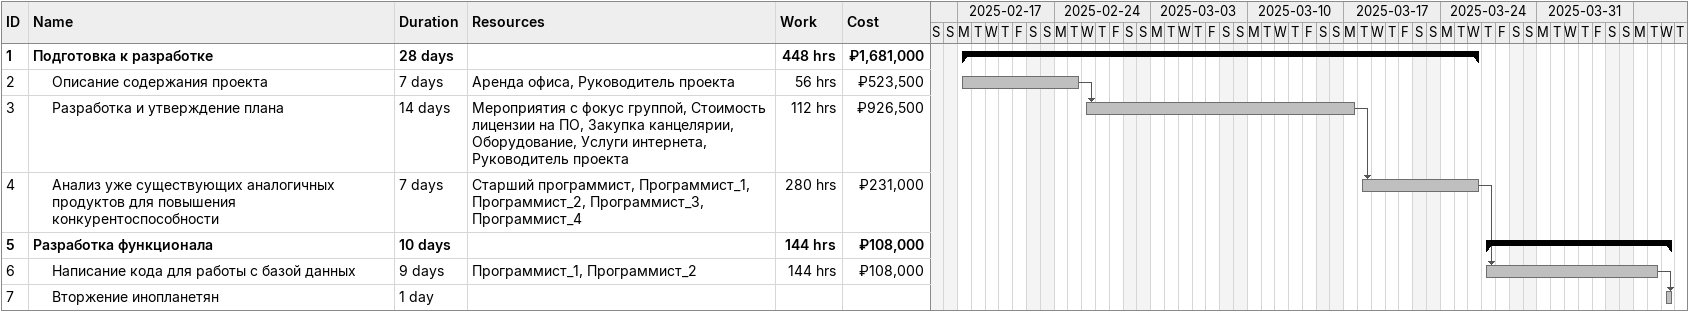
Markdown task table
| ID | Level | Task | Duration | Start | Finish | Predecessors | Resources | Work (h) | Cost (₽) |
|---|---|---|---|---|---|---|---|---|---|
| 1 | 1 | **Подготовка к разработке** | 28d | 2025-02-17 | 2025-03-26 |  |  | 448 | 1681000 |
| 2 | 2 | Описание содержания проекта | 7d | 2025-02-17 | 2025-02-25 |  | Аренда офиса, Руководитель проекта | 56 | 523500 |
| 3 | 2 | Разработка и утверждение плана | 14d | 2025-02-26 | 2025-03-17 | 2 | Мероприятия с фокус группой, Стоимость лицензии на ПО, Закупка канцелярии, Оборудование, Услуги интернета, Руководитель проекта | 112 | 926500 |
| 4 | 2 | Анализ уже существующих аналогичных продуктов для повышения конкурентоспособности | 7d | 2025-03-18 | 2025-03-26 | 3 | Старший программист, Программист_1, Программист_2, Программист_3, Программист_4 | 280 | 231000 |
| 5 | 1 | **Разработка функционала** | 10d | 2025-03-27 | 2025-04-09 |  |  | 144 | 108000 |
| 6 | 2 | Написание кода для работы с базой данных | 9d | 2025-03-27 | 2025-04-08 | 4 | Программист_1, Программист_2 | 144 | 108000 |
| 7 | 2 | Вторжение инопланетян | 1d | 2025-04-09 | 2025-04-09 | 6 |  |  |  |
